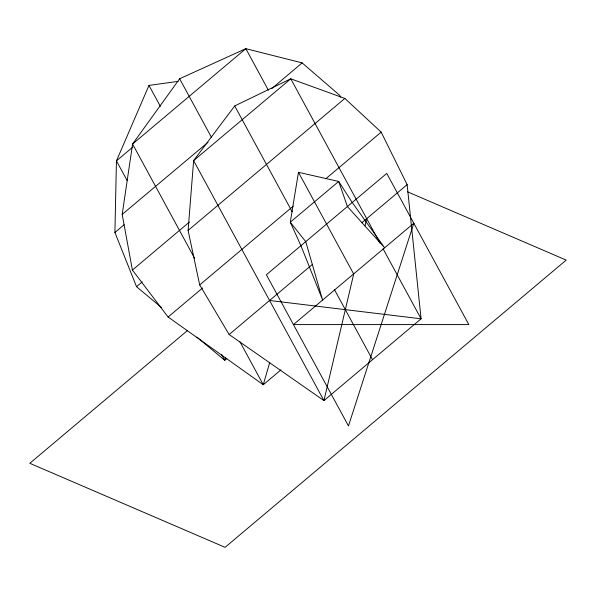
<?xml version="1.0" encoding="UTF-8"?>
<svg xmlns="http://www.w3.org/2000/svg" width="596" height="596" viewBox="0 0 596 596"><rect width="100%" height="100%" fill="white"/><g stroke="black" fill="none" stroke-linecap="round" stroke-linejoin="round"><path stroke-width="0.89" d="M161.434 307.469L136.536 286.691L114.909 232.485L116.444 160.875L148.985 85.407L178.152 81.361M188.098 230.429L193.625 160.607L234.72 105.939L290.774 78.806L344.861 98.429L381.164 132.133L407.142 184.641L421.081 318.808L323.933 400.609L229.147 334.52L199.697 284.933L188.098 230.429L344.861 98.429M280.969 369.848L263.276 384.748L168.117 317.005L132.401 270.062L122.195 214.381L132.58 144.031L179.642 78.754L245.828 48.671L302.12 62.885L339.817 95.42L340.45 97.148M298.462 172.304L290.274 222.211L300.935 245.679L322.615 300.041L305.741 241.633L290.274 222.211L338.699 181.445L352.214 202.498L384.651 247.809L347.408 206.551L338.699 181.445L298.462 172.304L353.637 273.929M353.8 273.616L323.933 400.609L193.625 160.607L290.774 78.806L379.98 243.101M365.02 225.884L366.719 218.68M225.385 357.615L224.729 360.304L196.993 337.15M269.727 362.405L263.276 384.748L239.815 341.538M271.679 88.685L302.12 62.885M132.789 147.115L116.444 160.875L127.104 180.506M207.982 142.332L122.195 214.381M114.909 232.485L124.154 224.699M132.401 270.062L189.386 222.077M136.536 286.691L142.176 281.945M199.697 284.933L293.254 206.149M325.707 178.83L381.164 132.133M168.117 317.005L202.558 288.01M187.189 330.773L29.8 463.293L225.079 547.329L566.2 260.094L407.589 191.845M229.147 334.52L312.513 264.326M361.787 222.83L407.142 184.641M226.86 358.509L224.729 360.304L221.615 354.575M269.571 300.481L421.081 318.808L383.072 248.8M268.409 90.264L245.828 48.671L132.58 144.031L194.564 258.195M234.72 105.939L292.189 211.774M334.363 289.455L372.507 359.708M179.642 78.754L211.342 137.132M148.985 85.407L160.346 106.326M413.818 223.254L348.474 425.939L266.39 274.763L386.759 173.414L468.836 324.589L293.448 324.596L413.818 223.254"/></g></svg>
